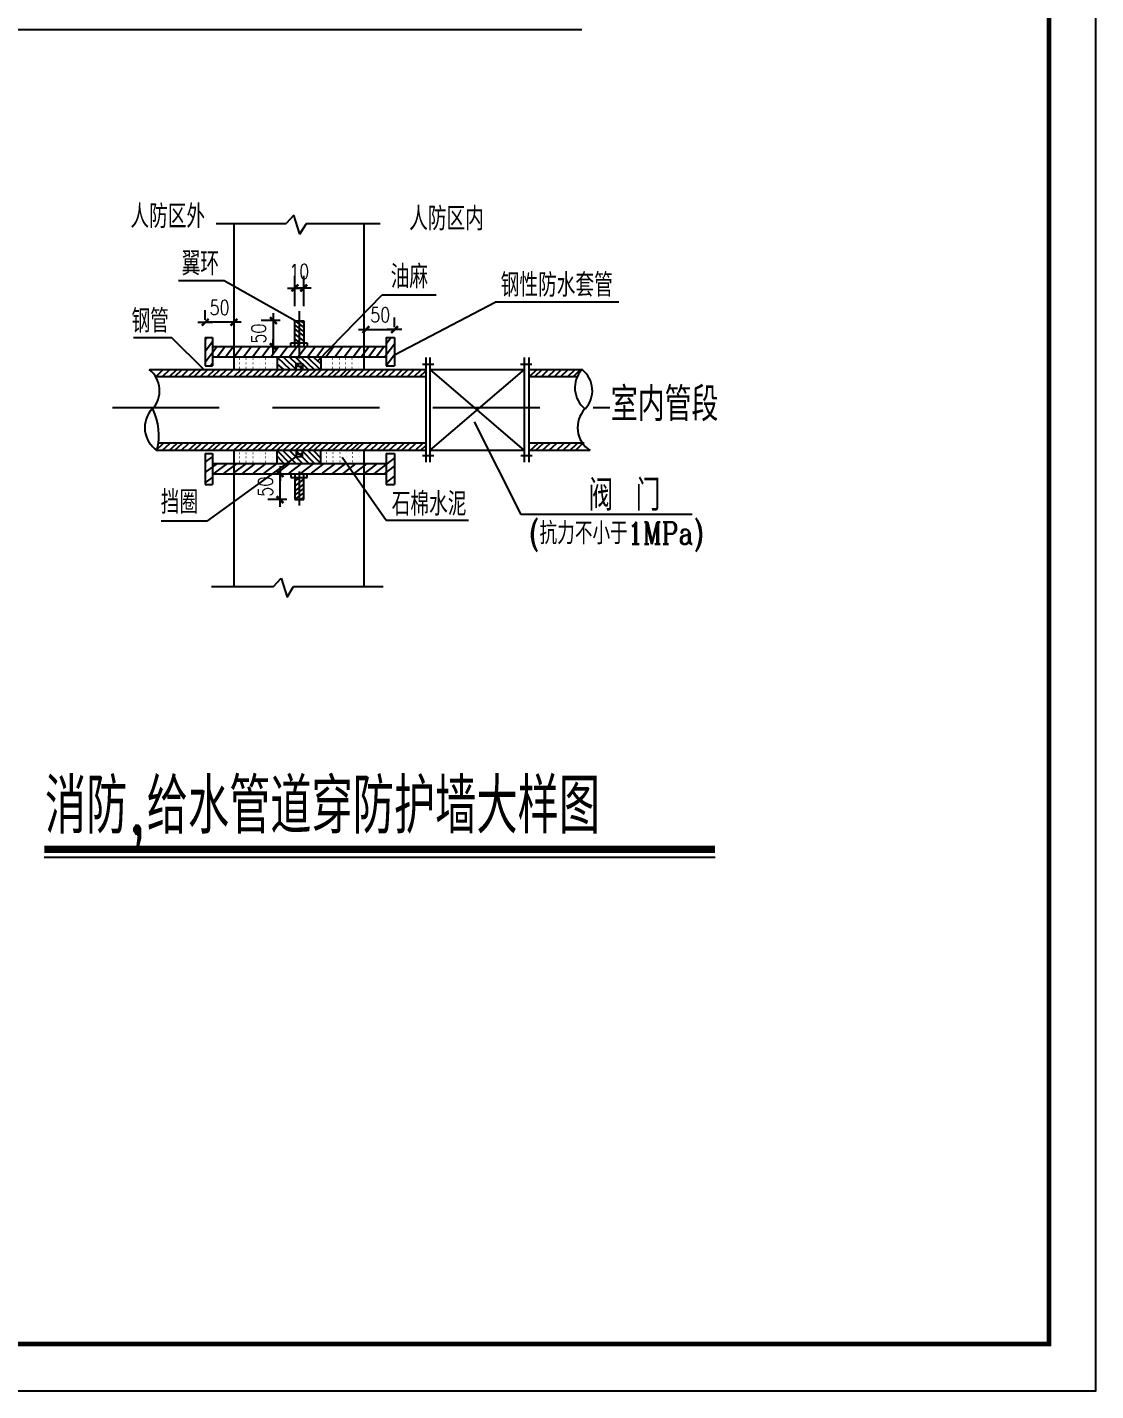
# Model space of a CAD drawing. Extents: x 1000 to 47721, y 1000 to 6465.
# Drawn here: x 1467.8 to 1642.9, y 1000 to 1223.4 of the extents above; entities that cross this region are included whole.
import ezdxf

# ---------------------------------------------------------------- set-up
doc = ezdxf.new("R2010")
doc.units = 0
doc.header["$LTSCALE"] = 35
doc.header["$MEASUREMENT"] = 0
doc.linetypes.add('HIDDENX2', pattern=[0.75, 0.5, -0.25])
doc.layers.add('HZ', color=3, linetype='Continuous')
doc.layers.add('图框', color=135, linetype='Continuous')
doc.styles.add('DIM', font='simp1.shx', dxfattribs={"width": 0.8, "bigfont": 'hz.shx'})
doc.styles.add('DIM_FONT', font='SIMPLEX', dxfattribs={"width": 0.8})
doc.styles.add('HZTXT', font='txt', dxfattribs={"width": 0.8, "bigfont": 'HZTXT'})
doc.styles.add('HZTXT1', font='romant.shx', dxfattribs={"bigfont": 'HZTXT1.shx'})
doc.styles.get("Standard").update_dxf_attribs({"font": 'simp1.shx', "bigfont": 'hz.shx'})
doc.styles.add('STY53', font='COMPLEX', dxfattribs={"width": 0.6, "bigfont": 'HZTXT'})
doc.dimstyles.get("Standard").update_dxf_attribs({"dimscale": 2000, "dimtxt": 0.1, "dimasz": 0.18, "dimexe": 0.18, "dimexo": 0.0625, "dimgap": 0.09, "dimtad": 0, "dimtoh": 1, "dimzin": 0, "dimtxsty": 'Standard', "dimcen": 0.09, "dimadec": 0, "dimazin": 0, "dimtfac": 1, "dimtdec": 3, "dimtmove": 0, "dimatfit": 3, "dimfxl": 1, "dimtolj": 1, "dimtzin": 0, "dimlwd": 0, "dimlwe": 0, "dimarcsym": 0})

# ---------------------------------------------------------------- blocks, each defined once
blk = doc.blocks.new('_DIMX')
blk.add_line((-150, 0), (150, 0))
blk.add_lwpolyline([(-70, -70, 50, 50, 0), (70, 70, 50, 50, 0)], format="xyseb")
blk = doc.blocks.new('*U1')
at = {"color": 0, "linetype": 'Continuous', "lineweight": -2, "transparency": 16777216}
for p, q in [((1509.23, 1150.29), (1509.23, 1150.3)), ((1509.23, 1146.01), (1509.23, 1150.28)), ((1510.35, 1146.01), (1507.23, 1146.01)), ((1509.23, 1146), (1509.23, 1145.99))]:
    blk.add_line(p, q, dxfattribs=at)
at = {"layer": 'DEFPOINTS', "color": 0, "linetype": 'Continuous', "transparency": 16777216}
for p in [(1509.23, 1150.28), (1512.75, 1150.28), (1512.75, 1146.01)]:
    blk.add_point(p, dxfattribs=at)
at = {"color": 0, "linetype": 'Continuous', "lineweight": -2, "transparency": 16777216, "xscale": 0.00800000037997961, "yscale": 0.00800000037997961, "zscale": 0.00800000037997961}
for p, rotation in [((1509.23, 1150.28), 270.0000006832453), ((1509.23, 1146.01), 90.00000250447816)]:
    blk.add_blockref('_DIMX', p, dxfattribs=dict(at, rotation=rotation))
at = {"color": 7, "linetype": 'Continuous', "transparency": 16777216, "insert": (1506.83, 1148.14), "char_height": 2.4, "width": 0.000000001, "attachment_point": 5, "rotation": 90, "style": 'DIM_FONT'}
blk.add_mtext('\\A1;50', dxfattribs=at)
blk = doc.blocks.new('*U2')
at = {"color": 0, "linetype": 'Continuous', "lineweight": -2, "transparency": 16777216}
for p, q in [((1511.66, 1177.7), (1511.66, 1182.69)), ((1513.11, 1177.7), (1513.11, 1182.69)), ((1511.65, 1180.69), (1511.65, 1180.69)), ((1513.11, 1180.69), (1511.66, 1180.69)), ((1513.11, 1180.69), (1513.12, 1180.69))]:
    blk.add_line(p, q, dxfattribs=at)
at = {"layer": 'DEFPOINTS', "color": 0, "linetype": 'Continuous', "transparency": 16777216}
for p in [(1511.66, 1180.69), (1511.67, 1175.3), (1513.11, 1175.3)]:
    blk.add_point(p, dxfattribs=at)
at = {"color": 0, "linetype": 'Continuous', "lineweight": -2, "transparency": 16777216, "xscale": 0.00800000037997961, "yscale": 0.00800000037997961, "zscale": 0.00800000037997961}
for p, rotation in [((1511.66, 1180.69), 0.03865189710581001), ((1513.11, 1180.69), 180.0386502192803)]:
    blk.add_blockref('_DIMX', p, dxfattribs=dict(at, rotation=rotation))
at = {"color": 7, "linetype": 'Continuous', "transparency": 16777216, "insert": (1512.38, 1183.38), "char_height": 2.4, "width": 0.000000001, "attachment_point": 5, "rotation": 0.0387, "style": 'DIM_FONT'}
blk.add_mtext('\\A1;10', dxfattribs=at)
blk = doc.blocks.new('*U3')
at = {"color": 0, "linetype": 'Continuous', "lineweight": -2, "transparency": 16777216}
for p, q in [((1509.24, 1175.36), (1506.13, 1175.36)), ((1508.13, 1175.36), (1508.13, 1175.37)), ((1508.13, 1175.36), (1508.13, 1171.08)), ((1508.13, 1171.07), (1508.13, 1171.06))]:
    blk.add_line(p, q, dxfattribs=at)
at = {"layer": 'DEFPOINTS', "color": 0, "linetype": 'Continuous', "transparency": 16777216}
for p in [(1511.64, 1175.36), (1508.13, 1171.08), (1511.64, 1171.08)]:
    blk.add_point(p, dxfattribs=at)
at = {"color": 0, "linetype": 'Continuous', "lineweight": -2, "transparency": 16777216, "xscale": 0.00800000037997961, "yscale": 0.00800000037997961, "zscale": 0.00800000037997961}
for p, rotation in [((1508.13, 1175.36), 270.0000006832453), ((1508.13, 1171.08), 90.00000250447816)]:
    blk.add_blockref('_DIMX', p, dxfattribs=dict(at, rotation=rotation))
at = {"color": 7, "linetype": 'Continuous', "transparency": 16777216, "insert": (1505.73, 1173.22), "char_height": 2.4, "width": 0.000000001, "attachment_point": 5, "rotation": 90, "style": 'DIM_FONT'}
blk.add_mtext('\\A1;50', dxfattribs=at)
blk = doc.blocks.new('*U4')
at = {"color": 0, "lineweight": -2, "transparency": 16777216}
for p, q in [((1496.98, 1175.45), (1496.98, 1177.08)), ((1496.97, 1175.08), (1496.96, 1175.08)), ((1501.68, 1175.08), (1496.98, 1175.08)), ((1501.69, 1175.08), (1501.7, 1175.08))]:
    blk.add_line(p, q, dxfattribs=at)
at = {"layer": 'DEFPOINTS', "color": 0, "transparency": 16777216}
for p in [(1496.98, 1175.08), (1496.98, 1173.05), (1501.68, 1173.05)]:
    blk.add_point(p, dxfattribs=at)
at = {"color": 0, "lineweight": -2, "transparency": 16777216, "xscale": 0.00800000037997961, "yscale": 0.00800000037997961, "zscale": 0.00800000037997961}
blk.add_blockref('_DIMX', (1496.98, 1175.08), dxfattribs=at)
at = {"color": 0, "lineweight": -2, "transparency": 16777216, "xscale": 0.00800000037997961, "yscale": 0.00800000037997961, "zscale": 0.00800000037997961, "rotation": 180.0000050089563}
blk.add_blockref('_DIMX', (1501.68, 1175.08), dxfattribs=at)
at = {"color": 7, "transparency": 16777216, "insert": (1499.33, 1177.48), "char_height": 2.4, "width": 0.000000001, "attachment_point": 5, "style": 'DIM_FONT'}
blk.add_mtext('\\A1;50', dxfattribs=at)
blk = doc.blocks.new('*U5')
at = {"color": 0, "lineweight": -2, "transparency": 16777216}
for p, q in [((1528, 1174.25), (1528, 1175.88)), ((1523.29, 1173.88), (1523.28, 1173.88)), ((1523.3, 1173.88), (1528, 1173.88)), ((1528, 1173.88), (1528.01, 1173.88))]:
    blk.add_line(p, q, dxfattribs=at)
at = {"layer": 'DEFPOINTS', "color": 0, "transparency": 16777216}
for p in [(1528, 1173.88), (1523.3, 1171.85), (1528, 1171.85)]:
    blk.add_point(p, dxfattribs=at)
at = {"color": 0, "lineweight": -2, "transparency": 16777216, "xscale": 0.00800000037997961, "yscale": 0.00800000037997961, "zscale": 0.00800000037997961}
blk.add_blockref('_DIMX', (1523.3, 1173.88), dxfattribs=at)
at = {"color": 0, "lineweight": -2, "transparency": 16777216, "xscale": 0.00800000037997961, "yscale": 0.00800000037997961, "zscale": 0.00800000037997961, "rotation": 180.0000050089563}
blk.add_blockref('_DIMX', (1528, 1173.88), dxfattribs=at)
at = {"color": 7, "transparency": 16777216, "insert": (1525.65, 1176.28), "char_height": 2.4, "width": 0.000000001, "attachment_point": 5, "style": 'DIM_FONT'}
blk.add_mtext('\\A1;50', dxfattribs=at)

msp = doc.modelspace()

# ---------------------------------------------------------------- linework, layer by layer
for p, q in [((1498.792, 1191.269), (1510.237, 1191.269)), ((1501.685, 1191.269), (1501.685, 1167.316)), ((1511.503, 1192.609), (1510.218, 1191.249)), ((1512.486, 1189.511), (1511.503, 1192.609)), ((1512.486, 1189.541), (1513.545, 1191.279)), ((1512.486, 1189.511), (1513.545, 1191.249)), ((1513.539, 1191.269), (1525.612, 1191.269)), ((1522.935, 1191.269), (1522.935, 1167.316)), ((1511.63, 1175.323), (1513.108, 1174.201)), ((1511.639, 1171.072), (1511.639, 1175.318)), ((1511.648, 1175.316), (1513.115, 1175.316)), ((1512.602, 1175.319), (1513.112, 1174.979)), ((1513.106, 1175.318), (1513.106, 1171.072)), ((1511.63, 1174.614), (1513.108, 1173.492)), ((1511.63, 1173.929), (1513.108, 1172.807)), ((1511.63, 1173.121), (1513.108, 1171.999)), ((1497.317, 1172.594), (1496.989, 1172.159)), ((1498.179, 1171.848), (1496.989, 1170.272)), ((1498.951, 1171.081), (1496.989, 1168.482)), ((1500.243, 1171.081), (1498.999, 1169.433)), ((1501.586, 1171.081), (1500.327, 1169.413)), ((1503.039, 1171.081), (1501.78, 1169.413)), ((1504.538, 1171.081), (1503.279, 1169.413)), ((1506.037, 1171.081), (1504.778, 1169.413)), ((1507.536, 1171.081), (1506.278, 1169.413)), ((1509.035, 1171.081), (1507.777, 1169.413)), ((1510.535, 1171.081), (1509.276, 1169.413)), ((1512.366, 1171.521), (1510.775, 1169.413)), ((1511.024, 1171.694), (1513.687, 1171.694)), ((1511.024, 1171.075), (1511.024, 1171.694)), ((1511.633, 1172.284), (1512.449, 1171.689)), ((1513.533, 1171.081), (1512.274, 1169.413)), ((1513.687, 1171.694), (1513.687, 1171.075)), ((1515.032, 1171.081), (1513.773, 1169.413)), ((1516.531, 1171.081), (1515.272, 1169.413)), ((1518.03, 1171.081), (1516.771, 1169.413)), ((1519.529, 1171.081), (1518.27, 1169.413)), ((1521.028, 1171.081), (1519.769, 1169.413)), ((1522.527, 1171.081), (1521.268, 1169.413)), ((1523.811, 1171.081), (1522.552, 1169.413)), ((1525.035, 1171.081), (1523.776, 1169.413)), ((1526.276, 1171.081), (1525.017, 1169.413)), ((1527.98, 1171.503), (1526.402, 1169.413)), ((1527.418, 1172.594), (1526.594, 1171.503)), ((1502.58, 1169.06), (1502.62, 1169.06)), ((1503.654, 1169.06), (1503.695, 1169.06)), ((1504.771, 1169.06), (1504.812, 1169.06)), ((1505.846, 1169.06), (1505.887, 1169.06)), ((1506.85, 1169.06), (1506.891, 1169.06)), ((1507.924, 1169.06), (1507.965, 1169.06)), ((1508.768, 1169.377), (1510.876, 1167.312)), ((1508.773, 1169.401), (1508.773, 1167.296)), ((1509.822, 1169.36), (1511.93, 1167.295)), ((1510.808, 1169.386), (1512.916, 1167.32)), ((1511.752, 1169.386), (1513.86, 1167.32)), ((1512.712, 1169.386), (1514.82, 1167.32)), ((1513.724, 1169.386), (1515.832, 1167.32)), ((1514.786, 1169.284), (1515.798, 1168.366)), ((1515.89, 1169.401), (1515.89, 1167.296)), ((1516.717, 1169.078), (1516.758, 1169.078)), ((1517.792, 1169.078), (1517.832, 1169.078)), ((1518.909, 1169.078), (1518.95, 1169.078)), ((1519.983, 1169.078), (1520.024, 1169.078)), ((1520.987, 1169.078), (1521.028, 1169.078)), ((1522.062, 1169.078), (1522.103, 1169.078)), ((1527.98, 1169.724), (1526.612, 1167.912)), ((1488.923, 1166.215), (1490.104, 1167.312)), ((1489.985, 1166.215), (1491.167, 1167.312)), ((1491.124, 1166.215), (1492.306, 1167.312)), ((1492.017, 1166.215), (1493.198, 1167.312)), ((1493.079, 1166.215), (1494.261, 1167.312)), ((1494.261, 1166.215), (1495.443, 1167.312)), ((1495.154, 1166.215), (1496.335, 1167.312)), ((1496.216, 1166.215), (1497.398, 1167.312)), ((1497.355, 1166.215), (1498.537, 1167.312)), ((1498.179, 1168.347), (1497.85, 1167.912)), ((1498.248, 1166.215), (1499.429, 1167.312)), ((1499.31, 1166.215), (1500.492, 1167.312)), ((1500.415, 1166.215), (1501.597, 1167.312)), ((1501.671, 1166.215), (1502.852, 1167.312)), ((1502.563, 1166.215), (1503.745, 1167.312)), ((1502.58, 1168.377), (1502.62, 1168.377)), ((1502.58, 1167.67), (1502.62, 1167.67)), ((1503.626, 1166.215), (1504.807, 1167.312)), ((1503.654, 1168.377), (1503.695, 1168.377)), ((1503.654, 1167.67), (1503.695, 1167.67)), ((1504.765, 1166.215), (1505.946, 1167.312)), ((1504.771, 1168.377), (1504.812, 1168.377)), ((1504.771, 1167.67), (1504.812, 1167.67)), ((1505.657, 1166.215), (1506.839, 1167.312)), ((1505.846, 1168.377), (1505.887, 1168.377)), ((1505.846, 1167.67), (1505.887, 1167.67)), ((1506.72, 1166.215), (1507.901, 1167.312)), ((1506.85, 1168.377), (1506.891, 1168.377)), ((1506.85, 1167.67), (1506.891, 1167.67)), ((1507.825, 1166.215), (1509.006, 1167.312)), ((1507.924, 1168.377), (1507.965, 1168.377)), ((1507.924, 1167.67), (1507.965, 1167.67)), ((1508.717, 1166.215), (1509.899, 1167.312)), ((1508.768, 1168.23), (1509.78, 1167.312)), ((1509.78, 1166.215), (1510.961, 1167.312)), ((1510.919, 1166.215), (1512.1, 1167.312)), ((1511.811, 1166.215), (1512.993, 1167.312)), ((1511.857, 1168.318), (1512.903, 1168.318)), ((1511.857, 1167.378), (1511.857, 1168.318)), ((1511.857, 1167.881), (1512.903, 1167.881)), ((1512.874, 1166.215), (1514.055, 1167.312)), ((1512.903, 1168.318), (1512.903, 1167.378)), ((1513.97, 1166.215), (1515.152, 1167.312)), ((1514.863, 1166.215), (1516.044, 1167.312)), ((1515.925, 1166.215), (1517.107, 1167.312)), ((1516.717, 1168.395), (1516.758, 1168.395)), ((1516.717, 1167.687), (1516.758, 1167.687)), ((1517.064, 1166.215), (1518.246, 1167.312)), ((1517.792, 1168.395), (1517.832, 1168.395)), ((1517.792, 1167.687), (1517.832, 1167.687)), ((1517.957, 1166.215), (1519.138, 1167.312)), ((1518.909, 1168.395), (1518.95, 1168.395)), ((1518.909, 1167.687), (1518.95, 1167.687)), ((1519.019, 1166.215), (1520.201, 1167.312)), ((1519.716, 1166.215), (1520.898, 1167.312)), ((1519.983, 1168.395), (1520.024, 1168.395)), ((1519.983, 1167.687), (1520.024, 1167.687)), ((1520.704, 1166.215), (1521.885, 1167.312)), ((1520.987, 1168.395), (1521.028, 1168.395)), ((1520.987, 1167.687), (1521.028, 1167.687)), ((1521.766, 1166.215), (1522.948, 1167.312)), ((1522.062, 1168.395), (1522.103, 1168.395)), ((1522.062, 1167.687), (1522.103, 1167.687)), ((1522.794, 1166.215), (1523.975, 1167.312)), ((1523.856, 1166.215), (1525.038, 1167.312)), ((1524.995, 1166.215), (1526.177, 1167.312)), ((1525.888, 1166.215), (1527.069, 1167.312)), ((1526.95, 1166.215), (1528.132, 1167.312)), ((1528.132, 1166.215), (1529.314, 1167.312)), ((1529.025, 1166.215), (1530.206, 1167.312)), ((1530.087, 1166.215), (1531.269, 1167.312)), ((1531.226, 1166.215), (1532.408, 1167.312)), ((1532.119, 1166.215), (1533.107, 1167.132)), ((1550.097, 1166.215), (1551.278, 1167.312)), ((1550.989, 1166.215), (1552.171, 1167.312)), ((1552.052, 1166.215), (1553.233, 1167.312)), ((1553.157, 1166.215), (1554.338, 1167.312)), ((1554.187, 1166.215), (1555.369, 1167.312)), ((1555.25, 1166.215), (1556.431, 1167.312)), ((1556.389, 1166.215), (1557.57, 1167.312)), ((1557.281, 1166.215), (1558.463, 1167.312)), ((1488.923, 1154.12), (1490.104, 1155.216)), ((1489.985, 1154.12), (1491.167, 1155.216)), ((1491.124, 1154.12), (1492.306, 1155.216)), ((1492.017, 1154.12), (1493.198, 1155.216)), ((1493.079, 1154.12), (1494.261, 1155.216)), ((1494.261, 1154.12), (1495.443, 1155.216)), ((1495.154, 1154.12), (1496.335, 1155.216)), ((1496.216, 1154.12), (1497.398, 1155.216)), ((1497.355, 1154.12), (1498.537, 1155.216)), ((1498.248, 1154.12), (1499.429, 1155.216)), ((1499.31, 1154.12), (1500.492, 1155.216)), ((1500.415, 1154.12), (1501.597, 1155.216)), ((1501.73, 1154.198), (1502.911, 1155.294)), ((1502.622, 1154.198), (1503.804, 1155.294)), ((1503.685, 1154.198), (1504.866, 1155.294)), ((1504.824, 1154.198), (1506.005, 1155.294)), ((1505.716, 1154.198), (1506.898, 1155.294)), ((1506.779, 1154.198), (1507.96, 1155.294)), ((1507.899, 1154.15), (1509.081, 1155.247)), ((1508.792, 1154.15), (1509.973, 1155.247)), ((1509.854, 1154.15), (1511.036, 1155.247)), ((1510.993, 1154.15), (1512.175, 1155.247)), ((1511.886, 1154.15), (1513.067, 1155.247)), ((1512.948, 1154.15), (1514.13, 1155.247)), ((1513.974, 1154.15), (1515.156, 1155.247)), ((1514.867, 1154.15), (1516.048, 1155.247)), ((1515.929, 1154.15), (1517.111, 1155.247)), ((1517.068, 1154.15), (1518.25, 1155.247)), ((1517.961, 1154.15), (1519.142, 1155.247)), ((1519.023, 1154.15), (1520.205, 1155.247)), ((1520.049, 1154.15), (1521.231, 1155.247)), ((1520.942, 1154.15), (1522.123, 1155.247)), ((1521.72, 1154.15), (1522.901, 1155.247)), ((1522.969, 1154.143), (1524.15, 1155.239)), ((1524.031, 1154.143), (1525.213, 1155.239)), ((1525.17, 1154.143), (1526.352, 1155.239)), ((1526.063, 1154.143), (1527.244, 1155.239)), ((1527.125, 1154.143), (1528.307, 1155.239)), ((1528.307, 1154.143), (1529.489, 1155.239)), ((1529.2, 1154.143), (1530.381, 1155.239)), ((1530.262, 1154.143), (1531.444, 1155.239)), ((1531.401, 1154.143), (1532.583, 1155.239)), ((1550.271, 1154.143), (1551.453, 1155.239)), ((1551.164, 1154.143), (1552.345, 1155.239)), ((1552.226, 1154.143), (1553.408, 1155.239)), ((1553.331, 1154.143), (1554.513, 1155.239)), ((1554.518, 1154.092), (1555.7, 1155.188)), ((1555.581, 1154.092), (1556.762, 1155.188)), ((1556.72, 1154.092), (1557.901, 1155.188)), ((1557.612, 1154.092), (1558.794, 1155.188)), ((1496.989, 1152.136), (1498.179, 1153.034)), ((1501.685, 1154.099), (1501.685, 1131.769)), ((1502.58, 1153.632), (1502.62, 1153.632)), ((1502.58, 1152.948), (1502.62, 1152.948)), ((1503.654, 1153.632), (1503.695, 1153.632)), ((1503.654, 1152.948), (1503.695, 1152.948)), ((1504.771, 1153.632), (1504.812, 1153.632)), ((1504.771, 1152.948), (1504.812, 1152.948)), ((1505.846, 1153.632), (1505.887, 1153.632)), ((1505.846, 1152.948), (1505.887, 1152.948)), ((1506.85, 1153.632), (1506.891, 1153.632)), ((1506.85, 1152.948), (1506.891, 1152.948)), ((1507.924, 1153.632), (1507.965, 1153.632)), ((1507.924, 1152.948), (1507.965, 1152.948)), ((1508.773, 1151.947), (1508.773, 1154.052)), ((1508.794, 1154.036), (1510.834, 1151.954)), ((1508.794, 1153.093), (1509.873, 1151.954)), ((1509.763, 1154.036), (1511.803, 1151.954)), ((1510.859, 1154.036), (1512.899, 1151.954)), ((1511.857, 1154.017), (1511.857, 1153.077)), ((1511.857, 1153.514), (1512.903, 1153.514)), ((1511.857, 1153.077), (1512.903, 1153.077)), ((1511.888, 1154.019), (1513.928, 1151.937)), ((1512.789, 1154.062), (1514.829, 1151.979)), ((1512.903, 1153.077), (1512.903, 1154.017)), ((1513.8, 1154.062), (1515.84, 1151.979)), ((1514.786, 1154.011), (1515.866, 1152.872)), ((1515.89, 1151.947), (1515.89, 1154.052)), ((1516.831, 1153.688), (1516.872, 1153.688)), ((1516.831, 1153.005), (1516.872, 1153.005)), ((1517.906, 1153.688), (1517.946, 1153.688)), ((1517.906, 1153.005), (1517.946, 1153.005)), ((1519.023, 1153.688), (1519.063, 1153.688)), ((1519.023, 1153.005), (1519.063, 1153.005)), ((1520.097, 1153.688), (1520.138, 1153.688)), ((1520.097, 1153.005), (1520.138, 1153.005)), ((1521.101, 1153.688), (1521.142, 1153.688)), ((1521.101, 1153.005), (1521.142, 1153.005)), ((1522.176, 1153.688), (1522.217, 1153.688)), ((1522.176, 1153.005), (1522.217, 1153.005)), ((1522.935, 1154.099), (1522.935, 1131.769)), ((1532.294, 1154.143), (1533.107, 1154.898)), ((1496.989, 1150.453), (1498.96, 1151.941)), ((1498.493, 1150.35), (1500.601, 1151.941)), ((1500.074, 1150.35), (1502.182, 1151.941)), ((1501.629, 1150.35), (1503.737, 1151.941)), ((1502.58, 1152.241), (1502.62, 1152.241)), ((1503.128, 1150.35), (1505.236, 1151.941)), ((1503.654, 1152.241), (1503.695, 1152.241)), ((1504.771, 1152.241), (1504.812, 1152.241)), ((1504.861, 1150.35), (1506.969, 1151.941)), ((1505.846, 1152.241), (1505.887, 1152.241)), ((1506.642, 1150.35), (1508.75, 1151.941)), ((1506.85, 1152.241), (1506.891, 1152.241)), ((1507.924, 1152.241), (1507.965, 1152.241)), ((1508.75, 1150.35), (1510.858, 1151.941)), ((1510.717, 1150.35), (1512.825, 1151.941)), ((1512.684, 1150.35), (1514.792, 1151.941)), ((1514.371, 1150.35), (1516.479, 1151.941)), ((1516.198, 1150.35), (1518.306, 1151.941)), ((1516.831, 1152.298), (1516.872, 1152.298)), ((1517.775, 1150.267), (1519.992, 1151.941)), ((1517.906, 1152.298), (1517.946, 1152.298)), ((1519.023, 1152.298), (1519.063, 1152.298)), ((1519.508, 1150.267), (1521.725, 1151.941)), ((1520.097, 1152.298), (1520.138, 1152.298)), ((1521.101, 1152.298), (1521.142, 1152.298)), ((1521.322, 1150.267), (1523.503, 1151.914)), ((1522.176, 1152.298), (1522.217, 1152.298)), ((1523.005, 1150.267), (1525.186, 1151.914)), ((1524.646, 1150.267), (1527.98, 1152.785)), ((1526.32, 1150.267), (1527.98, 1151.52)), ((1496.989, 1148.753), (1498.179, 1149.651)), ((1511.024, 1150.273), (1511.024, 1149.654)), ((1511.024, 1149.654), (1513.687, 1149.654)), ((1511.63, 1148.227), (1513.108, 1149.349)), ((1511.63, 1147.419), (1513.108, 1148.541)), ((1511.633, 1149.064), (1512.449, 1149.659)), ((1511.639, 1150.276), (1511.639, 1146.03)), ((1513.106, 1146.03), (1513.106, 1150.276)), ((1513.687, 1149.654), (1513.687, 1150.273)), ((1526.594, 1148.794), (1527.98, 1149.84)), ((1511.63, 1146.734), (1513.108, 1147.856)), ((1511.63, 1146.025), (1513.108, 1147.147)), ((1512.602, 1146.029), (1513.112, 1146.369)), ((1511.648, 1146.032), (1513.115, 1146.032)), ((1508.138, 1131.76), (1509.423, 1133.12)), ((1509.418, 1133.139), (1510.401, 1130.041)), ((1498.022, 1131.769), (1508.147, 1131.769)), ((1510.401, 1130.041), (1511.46, 1131.779)), ((1511.454, 1131.769), (1526.122, 1131.769))]:
    msp.add_line(p, q)
at = {"color": 3}
for p, q in [((1500.096, 1181.856), (1492.604, 1181.856)), ((1511.717, 1175.285), (1500.096, 1181.856)), ((1515.387, 1168.715), (1525.937, 1179.564)), ((1525.937, 1179.564), (1534.805, 1179.564)), ((1564.708, 1178.386), (1544.501, 1178.386)), ((1512.351, 1176.888), (1512.356, 1169.165)), ((1491.489, 1172.538), (1485.234, 1172.538)), ((1496.733, 1167.34), (1491.489, 1172.538)), ((1511.857, 1153.077), (1497.221, 1142.505)), ((1519.424, 1152.966), (1526.642, 1142.633)), ((1512.369, 1150.6), (1512.372, 1145.078)), ((1497.221, 1142.505), (1489.763, 1142.505)), ((1526.642, 1142.633), (1540.103, 1142.633)), ((1576.75, 1143.558), (1548.697, 1143.558))]:
    msp.add_line(p, q, dxfattribs=at)
at = {"linetype": 'Continuous'}
for p, q in [((1527.98, 1169.724), (1544.501, 1178.386)), ((1541.016, 1158.739), (1548.697, 1143.558))]:
    msp.add_line(p, q, dxfattribs=at)
at = {"color": 2}
for p, q in [((1496.989, 1172.594), (1498.179, 1172.594)), ((1496.989, 1172.594), (1496.989, 1167.912)), ((1498.179, 1172.594), (1498.179, 1167.912)), ((1498.179, 1171.081), (1526.594, 1171.081)), ((1526.594, 1172.594), (1527.98, 1172.594)), ((1526.594, 1172.594), (1526.594, 1167.912)), ((1527.98, 1172.594), (1527.98, 1167.912)), ((1498.179, 1169.433), (1526.594, 1169.433)), ((1487.922, 1167.316), (1533.107, 1167.316)), ((1496.989, 1167.912), (1498.179, 1167.912)), ((1526.594, 1167.912), (1527.98, 1167.912)), ((1549.98, 1167.316), (1558.823, 1167.316)), ((1488.916, 1166.178), (1533.107, 1166.178)), ((1549.98, 1166.178), (1557.935, 1166.178)), ((1489.182, 1155.305), (1533.107, 1155.305)), ((1549.98, 1155.305), (1559.047, 1155.305)), ((1489.082, 1154.099), (1533.107, 1154.099)), ((1496.989, 1153.581), (1496.989, 1148.482)), ((1496.989, 1153.581), (1498.179, 1153.581)), ((1498.179, 1153.581), (1498.179, 1148.482)), ((1526.594, 1153.581), (1527.98, 1153.581)), ((1526.594, 1153.581), (1526.594, 1148.482)), ((1527.98, 1153.581), (1527.98, 1148.482)), ((1549.98, 1154.099), (1559.984, 1154.099)), ((1498.179, 1151.914), (1526.594, 1151.914)), ((1496.989, 1148.482), (1498.179, 1148.482)), ((1498.179, 1150.267), (1526.594, 1150.267)), ((1526.594, 1148.482), (1527.98, 1148.482))]:
    msp.add_line(p, q, dxfattribs=at)
at = {"color": 1, "linetype": 'Continuous'}
for p, q in [((1533.107, 1169.32), (1533.107, 1152.139)), ((1533.794, 1169.32), (1533.794, 1152.139)), ((1549.225, 1169.32), (1549.225, 1152.139)), ((1549.98, 1169.32), (1549.98, 1152.139)), ((1532.566, 1168.222), (1534.419, 1168.222)), ((1549.245, 1167.33), (1533.794, 1154.099)), ((1533.794, 1167.316), (1549.245, 1154.092)), ((1548.627, 1168.222), (1550.48, 1168.222)), ((1532.566, 1153.269), (1534.419, 1153.269)), ((1548.696, 1153.269), (1550.549, 1153.269))]:
    msp.add_line(p, q, dxfattribs=at)
at = {"color": 2, "linetype": 'Continuous'}
for p, q in [((1533.794, 1167.316), (1549.225, 1167.313)), ((1533.794, 1154.099), (1549.225, 1154.109))]:
    msp.add_line(p, q, dxfattribs=at)
at = {"color": 3, "linetype": 'HIDDENX2'}
msp.add_line((1481.771, 1161.127), (1563.252, 1161.127), dxfattribs=at)
for centre, radius, start, end in [((1485.173, 1163.881), 4.33, 316.30586, 52.37651), ((1561.983, 1164.339), 4.447, 137.83685, 231.69683), ((1556.075, 1163.881), 4.33, 316.30586, 52.37651), ((1491.536, 1157.826), 4.462, 136.86702, 237.39253), ((1479.593, 1156.607), 9.787, 345.25178, 25.9544), ((1562.437, 1157.826), 4.462, 136.86702, 237.39253)]:
    msp.add_arc(centre, radius, start, end)
at = {"layer": 'HZ'}
for points in [[(1392.826, 1223.065), (1558.678, 1223.065)], [(1470.618, 1087.428), (1580.504, 1087.428)]]:
    msp.add_lwpolyline(points, dxfattribs=at)
msp.add_lwpolyline([(1470.618, 1088.728, 1.2, 1.2, 0), (1580.504, 1088.728, 1.2, 1.2, 0)], format="xyseb", dxfattribs=at)
at = {"layer": '图框', "ltscale": 6}
msp.add_lwpolyline([(1000, 1000), (1642.86, 1000), (1642.86, 1454.054), (1000, 1454.054)], close=True, dxfattribs=at)
msp.add_lwpolyline([(1019.11, 1007.644, 0.764, 0.764, 0), (1635.216, 1007.644, 0.764, 0.764, 0), (1635.216, 1446.41, 0.764, 0.764, 0), (1019.11, 1446.41, 0.764, 0.764, 0)], format="xyseb", close=True, dxfattribs=at)

# ---------------------------------------------------------------- texts
at = {"color": 3, "width": 0.8}
for s, height, style, p in [('人防区外', 3.825, 'HZTXT', (1484.714, 1190.521)), ('人防区内', 3.825, 'HZTXT', (1530.392, 1190.142)), ('翼环', 3.825, 'HZTXT', (1493.12, 1182.78)), ('油麻', 3.825, 'HZTXT', (1527.356, 1180.633)), ('钢性防水套管', 3.825, 'HZTXT', (1545.383, 1179.259)), ('钢管', 3.825, 'HZTXT', (1484.909, 1173.367)), ('室内管段', 5.508, 'HZTXT', (1563.422, 1158.892)), ('阀 门', 5.1, 'HZTXT', (1559.751, 1144.19)), ('挡圈', 3.825, 'HZTXT', (1489.691, 1143.685)), ('石棉水泥', 3.825, 'HZTXT', (1527.525, 1143.403)), ('(抗力不小于1MPa)', 3.6125, 'STY53', (1550.013, 1138.703))]:
    msp.add_text(s, height=height, dxfattribs=dict(at, style=style)).set_placement(p)
at = {"layer": 'HZ', "style": 'HZTXT1', "width": 0.75}
msp.add_text('消防,给水管道穿防护墙大样图', height=9, dxfattribs=at).set_placement((1470.715, 1091.3))

# ---------------------------------------------------------------- dimensions: what is measured, and where the dimension line sits
at = {"color": 3, "linetype": 'Continuous'}
dim = msp.add_linear_dim(base=(1511.662, 1180.686), p1=(1513.11, 1175.298), p2=(1511.665, 1175.297), angle=180.03865, text='10', dimstyle='Standard', override={"dimdsep": 46, "dimpost": 'm', "dimtxsty": 'DIM', "dimtfill": 1}, dxfattribs=at)
dim.commit()
dim.dimension.update_dxf_attribs({"geometry": '*U2', "text_midpoint": (1512.383, 1183.38), "dimtype": 161})
for p1, p2, distance, picture, middle in [((1501.681, 1173.049), (1496.98, 1173.049), -2.031, '*U4', (1499.33, 1177.481)), ((1523.296, 1171.851), (1527.997, 1171.851), 2.032, '*U5', (1525.646, 1176.282))]:
    dim = msp.add_aligned_dim(p1=p1, p2=p2, distance=distance, text='50', dimstyle='Standard', override={"dimdsep": 46, "dimpost": 'm', "dimtxsty": 'DIM', "dimtfill": 1})
    dim.commit()
    dim.dimension.update_dxf_attribs({"geometry": picture, "text_midpoint": middle})
for p1, p2, distance, picture, middle in [((1511.645, 1175.356), (1511.645, 1171.081), -3.519, '*U3', (1505.726, 1173.218)), ((1512.75, 1146.006), (1512.75, 1150.281), 3.519, '*U1', (1506.831, 1148.143))]:
    dim = msp.add_aligned_dim(p1=p1, p2=p2, distance=distance, text='50', dimstyle='Standard', override={"dimdsep": 46, "dimpost": 'm', "dimtxsty": 'DIM', "dimtfill": 1}, dxfattribs=at)
    dim.commit()
    dim.dimension.update_dxf_attribs({"geometry": picture, "text_midpoint": middle})

doc.saveas('drawing.dxf')
